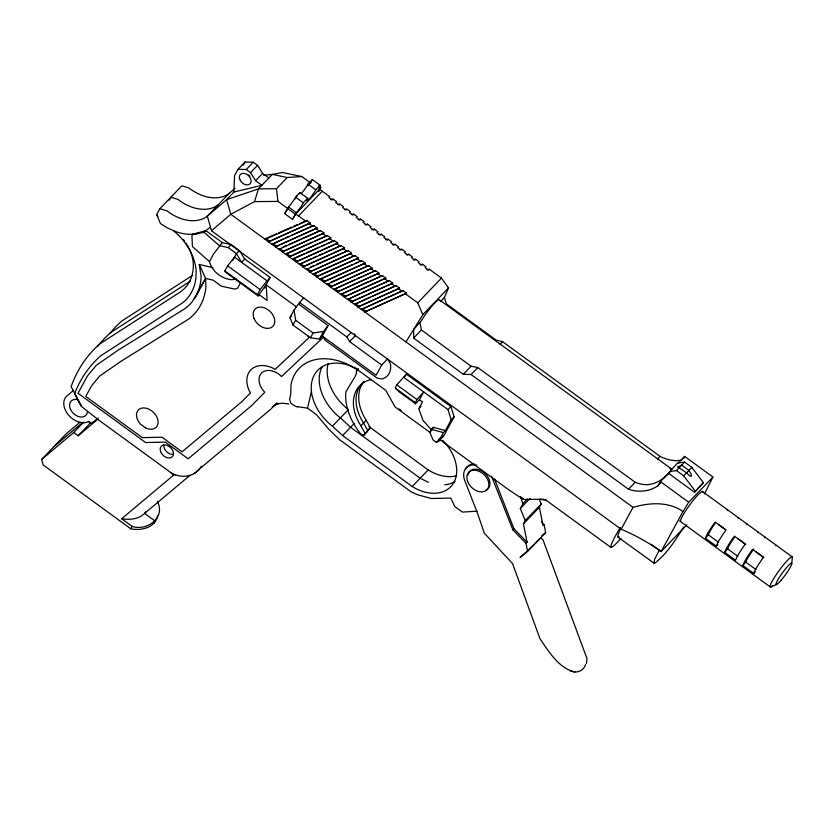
<?xml version="1.0" encoding="UTF-8"?>
<svg xmlns="http://www.w3.org/2000/svg" width="834" height="834" viewBox="0 0 834 834"><rect width="100%" height="100%" fill="white"/><g stroke="black" fill="none" stroke-linecap="round" stroke-linejoin="round"><path stroke-width="1.25" d="M358.266 369.045L356.493 370.89L356.295 373.861L354.721 377.208L345.881 391.803A56.785 40.136 43.8 0 0 361.143 434.399L364.01 435.046L370.327 427.654L366.209 420.263A41.7 29.482 43.8 0 1 363.374 382.201M791.727 563.888L792.3 557.81A18.598 2.481 -53.9 0 0 777.882 572.291A18.598 2.481 -53.9 0 0 772.659 585.718M157.636 515.464C155.812 527.599 141.155 531.029 130.823 528.808L43.055 464.861L41.7 459.388L66.574 433.461L80.147 422.077M476.985 511.2L462.422 512.097L454.77 506.519L450.777 498.075L431.376 498.513L417.625 494.771L411.266 491.914L339.448 439.591L328.387 428.832L316.388 414.581L307.558 408.139L311.436 391.448M686.809 524.847L661.122 551.608A138.538 96.233 28.6 0 0 621.132 529.246L211.471 230.757L230.768 214.275L254.547 201.609L258.436 188.88L272.343 174.389L282.476 172.502L301.793 176.558L310.665 183.021M586.417 663.478L587.011 658.651L543.028 539.89L540.974 538.128M705.439 538.264L705.908 536.877A18.598 2.481 -53.9 0 1 714.457 523.074L715.165 522.136L726.06 530.07L725.34 531.008A18.598 2.481 -53.9 0 0 716.802 544.811L716.333 546.207L705.439 538.264L708.525 534.636A13.156 1.762 -53.9 0 1 715.019 523.543M724.736 552.327L725.205 550.94A18.598 2.481 -53.9 0 1 733.753 537.138L734.462 536.189L745.346 544.122L744.637 545.071A18.598 2.481 -53.9 0 0 736.088 558.874L735.63 560.26L724.736 552.327L727.821 548.699A13.156 1.762 -53.9 0 1 734.306 537.596M742.885 565.546L743.355 564.159A18.598 2.481 -53.9 0 1 751.903 550.357L752.612 549.418L763.496 557.352L762.787 558.29A18.598 2.481 -53.9 0 0 754.238 572.093L753.769 573.479L742.885 565.546L745.971 561.918A13.156 1.762 -53.9 0 1 753.832 548.991M671.255 469.782L669.869 468.072M318.505 191.528L319.485 189.245L329.691 196.626L328.877 197.481L332.328 199.993L333.141 199.138L336.571 201.64L335.748 202.485L339.198 205.008L340.022 204.153L343.441 206.644L342.628 207.499L346.079 210.012L346.902 209.167L350.322 211.659L349.509 212.514L352.959 215.026L353.772 214.171L357.202 216.673L356.379 217.518L359.84 220.04L360.653 219.186L364.072 221.677L363.259 222.532L366.71 225.044L367.533 224.2L370.953 226.692L370.14 227.546L373.59 230.059L374.403 229.204L377.833 231.706L377.01 232.55L380.471 235.073L381.284 234.218L384.703 236.71L383.89 237.565L387.341 240.077L388.164 239.222L391.584 241.724L390.771 242.579L394.221 245.092L395.035 244.237L398.464 246.728L397.641 247.583L401.102 250.096L401.915 249.251L405.334 251.743L404.521 252.598L407.972 255.11L408.796 254.255L412.215 256.757L411.402 257.602L414.852 260.125L415.666 259.27L419.095 261.761L418.272 262.616L421.733 265.129L422.546 264.284L425.976 266.776L425.152 267.631L428.603 270.143L429.427 269.288L441.488 278.076L448.483 287.938L444.386 297.477L440.383 301.647M683.838 458.231L684.62 456.406L712.924 477.027L704.303 494.114M620.35 529.329L618.025 534.698L617.952 537.127L654.44 563.419C666.783 553.974 675.436 540.317 683.557 527.203M294.975 199.034L295.716 197.773M309.977 183.24L310.217 182.531L307.642 185.669M197.439 233.708A48.393 34.204 43.8 0 1 193.384 234.239L189.141 234.302A48.393 34.204 43.8 0 1 175.745 231.623L166.79 227.588L160.409 223.481L156.677 214.599L159.888 208.698L181.854 185.805L188.953 187.973A38.583 27.272 43.8 0 0 228.579 193.853L235.063 188.317M169.26 200.202L170.876 197.251L177.965 199.42A38.583 27.272 43.8 0 0 217.601 205.3L218.289 204.705M264.357 288.095L270.133 277.482L244.748 258.988L239.389 250.554L231.164 244.56L222.271 242.611L205.821 230.622L192.779 234.25L191.935 235.803L192.466 246.603L209.47 261.584C212.097 271.592 221.834 279.088 232.165 279.755L235.824 278.42M237.971 169.333L234.531 175.661L233.937 192.008L261.886 185.294L255.579 180.697L250.554 172.648L246.27 169.531L237.971 169.333L244.987 162.025L253.286 162.223L257.56 165.34L262.595 173.389L268.892 177.986M243.257 165.195L244.987 162.025M209.47 261.584L213.744 253.744L222.271 242.611M195.99 296.091L205.602 278.431L199.263 264.493L212.983 267.631M296.591 306.975L266.15 284.79L258.175 295.955L225.66 272.259L224.878 270.935L227.63 265.89L234.531 257.153L267.047 280.849L270.133 277.482M232.676 260.552L236.47 253.599L239.389 250.554M240.453 282.934L237.627 288.126L234.875 289.127L221.406 286.177L213.139 280.151L205.602 278.431L192.466 301.428A73.194 51.739 43.8 0 1 182.98 309.862L118.136 350.186L96.296 365.302L87.445 375.946L78 393.262L145.616 442.531L165.268 442.103L188.192 458.804L252.024 405.251L264.785 392.22A16.221 11.467 43.8 0 1 261.751 372.84A16.221 11.467 43.8 0 1 281.517 376.52L323.342 337.28L325.375 340.355L377.114 378.052L382.055 379.001A22.216 15.7 43.8 0 0 390.416 363.666L387.539 358.933L381.701 365.021L376.113 375.258L322.32 336.06L319.401 339.104L310.488 337.78L293.005 325.041L289.93 317.639C293.568 310.457 298.051 303.659 303.743 297.988M310.238 223.012L268.579 241.818L310.238 223.012L306.787 220.499L305.963 221.354L295.736 213.994L292.453 219.3L284.686 213.64L288.554 206.999A8.934 1.188 -53.9 0 0 295.549 197.158L299.906 192.612L307.673 198.273A8.298 1.105 -53.9 0 0 308.882 199.284A8.298 1.105 -53.9 0 0 315.805 189.798L320.173 185.252L312.406 179.602L308.038 184.137A8.298 1.105 -53.9 0 1 301.116 193.624M292.453 219.3L296.32 212.66A8.934 1.188 -53.9 0 0 303.315 202.818L307.673 198.273M258.175 295.955L257.393 294.621L260.135 289.575L267.047 280.849M130.823 528.808L132.147 526.39C147.138 531.435 165.903 517.445 157.376 501.453M318.588 191.612L320.715 187.243A8.934 1.188 -53.9 0 1 320.173 185.252M153.748 523.491L155.072 521.073L144.584 513.431C138.621 519.321 129.531 520.02 121.66 518.748L174.4 474.483M293.005 325.041L295.622 320.256L294.1 309.987M310.488 337.78L313.104 332.995L323.571 331.463L328.054 325.562L298.582 304.087M319.401 339.104L323.571 331.463M322.32 336.06L328.054 325.562M364.01 435.046L370.327 427.654M366.658 432.283L367.679 430.427L363.551 423.036A41.7 29.482 43.8 0 1 364.343 381.232M454.123 416.823L451.194 419.867L445.356 430.584L433.451 427.342L431.512 429.364L429.885 432.346L433.013 439.914L436.443 442.416L438.83 441.019L443.688 435.953L454.123 416.823L450.902 406.565L406.387 374.143L396.786 384.818L395.41 387.33L395.66 388.363L398.913 391.626L415.561 403.76L419.45 399.705L423.693 391.917L417.01 399.559L415.311 402.676L415.561 403.76M405.282 376.176L406.387 374.143M429.885 432.346L433.451 427.342M438.83 441.019L443.407 432.617L445.356 430.584M539.577 538.681A19.297 1.22 -42.5 0 1 520.062 557.477L527.599 551.389L526.004 543.33L527.067 542.225L523.439 523.898L525.243 520.583L520.312 508.521L522.97 503.642L527.401 499.034M523.439 523.898L539.379 507.281L541.183 503.976L539.389 499.587M620.371 527.442C614.397 537.013 602.127 559.708 620.965 538.326M621.132 529.246L633.048 507.385C649.29 502.548 668.472 501.307 682.973 511.534L661.122 551.608L650.989 544.227M668.451 473.253L677.51 463.078L684.568 462.099L691.834 467.384L703.364 482.594L694.566 492.279L668.451 473.253L660.413 481.625L657.776 485.899A39.605 34.215 49.4 0 1 646.35 490.621L641.315 491.195A37.645 32.516 49.4 0 1 628.482 489.235L471.074 374.539L463.318 374.278L413.643 338.083L413.601 329.566L421.16 320.913A18.598 2.481 -53.9 0 1 433.461 304.368A18.598 2.481 -53.9 0 1 439.393 300.678M659.214 550.221L654.554 559.437L653.95 563.346M694.566 492.279L703.364 482.594M284.686 213.64L287.188 209.584M405.949 341.909L422.807 314.699L448.483 287.938M682.973 511.534L688.728 502.256L712.924 477.027M145.94 511.649L144.584 513.431L190.121 475.224M669.952 472.023C663.749 479.133 654.836 485.148 645.016 484.658A37.916 30.003 46.1 0 1 637.562 483.199L635.185 482.25L477.778 367.554L471.074 366.189L421.41 329.993L420.013 322.883M296.81 196.334L297.415 195.698M244.748 258.988L241.651 262.345L236.47 253.599L228.245 247.604L219.352 245.655L204.121 232.394L192.779 234.25M413.643 338.083L421.41 329.993M246.27 169.531L253.286 162.223M229.277 193.259L207.312 216.142L211.471 230.757M250.554 172.648L257.56 165.34M234.093 191.872L226.619 199.66L206.613 216.736A38.583 27.272 43.8 0 1 166.988 210.856L159.888 208.698M204.121 232.394L205.821 230.622M255.579 180.697L262.595 173.389M633.048 507.385L230.768 214.275L226.619 199.66L258.436 188.88L276.461 188.713L287.209 177.517L301.793 176.558M228.245 247.604L231.164 244.56M41.7 459.388L73.694 432.533L83.473 422.348M73.694 432.533L78.115 435.755L90.552 422.786L88.779 421.504M73.6 390.281L66.928 395.942A16.899 11.947 43.8 0 0 67.94 414.321A16.899 11.947 43.8 0 0 87.309 422.119L88.331 421.524L91.354 423.735L93.127 421.889M295.684 214.088L319.485 189.245M298.551 215.943L322.278 191.226M283.32 238.847L272.009 244.32L313.657 225.514L317.118 228.026L275.46 246.833L317.118 228.026M323.988 233.04L282.33 251.847L323.988 233.04L320.537 230.518L289.033 244.372M330.869 238.044L289.21 256.851L330.869 238.044L327.418 235.532L314.585 241.172M283.153 250.992L279.703 248.48L278.879 249.324L320.537 230.518M337.749 243.059L296.091 261.866L337.749 243.059L334.288 240.546L327.293 243.622M310.832 258.894L299.51 264.357L341.169 245.55L344.619 248.073L302.961 266.88L344.619 248.073M285.76 254.339L327.418 235.532M292.64 259.353L334.288 240.546M351.5 253.077L309.841 271.884L351.5 253.077L348.049 250.565L316.545 264.42M317.535 276.044L316.722 276.898L358.38 258.092L354.919 255.579L314.084 273.531L317.535 276.044L358.38 258.092M310.655 271.029L307.204 268.517L306.391 269.372L348.049 250.565M365.25 263.106L323.592 281.913L365.25 263.106L361.8 260.583L320.141 279.39M289.93 317.639L291.681 315.805M313.271 274.386L354.919 255.579M372.131 268.11L330.472 286.917L372.131 268.11L368.68 265.598L350.363 273.646M355.065 279.609L333.902 289.419L375.55 270.612L379.011 273.125L337.353 291.931L379.011 273.125M363.071 284.123L340.772 294.423L382.431 275.616L385.881 278.129L344.223 296.935L385.881 278.129M331.296 286.062L327.835 283.55L327.022 284.404L368.68 265.598M369.952 289.137L347.653 299.437L389.311 280.631L392.762 283.143L351.104 301.95L392.762 283.143M370.046 297.133L354.533 304.441L396.181 285.635L399.642 288.157L357.984 306.964L399.642 288.157M201.213 466.269C195.323 477.267 181.249 478.716 171.324 472.961L98.151 419.648L81.513 406.481L74.664 393.669L75.154 392.355A185.565 131.157 43.8 0 1 98.047 358.266L100.872 355.701L182.5 302.898A66.386 46.923 43.8 0 0 195.865 278.379L196.157 271.613A49.112 34.715 43.8 0 0 177.725 234.49L173.66 230.789M382.577 299.656L361.403 309.456L403.062 290.649L406.512 293.161L364.854 311.968L406.512 293.161M277.055 402.812L270.581 409.358L193.822 473.764M381.701 365.021L349.602 341.638L346.871 336.957L351.135 332.516M349.602 341.638L355.451 335.549L354.356 333.673M422.807 314.699L417.761 302.805L441.488 278.076M442.677 440.362A39.344 27.814 43.8 0 1 453.039 483.876A39.344 27.814 43.8 0 1 412.194 486.535L342.638 435.557L332.432 426.205L348.383 409.588A43.066 30.441 43.8 0 1 328.116 363.739M342.638 435.557L354.158 423.557M365.021 433.19L360.893 425.799L366.209 420.263M419.512 407.93L420.972 406.408M463.318 374.278L471.074 366.189M471.074 374.539L477.778 367.554M500.087 344.306L502.6 341.69L660.007 456.375A37.645 18.859 40.6 0 0 671.089 460.159L675.123 460.639A39.605 19.839 40.6 0 0 682.014 459.743M451.194 419.867L447.983 409.609L450.902 406.565M436.443 442.416L441.311 437.35L443.688 435.953M412.194 486.535L428.134 469.917A39.344 27.814 43.8 0 0 456.386 475.891M520.312 508.521L530.059 498.367M526.004 543.33L512.941 529.944L514.005 528.839L494.562 479.185M525.243 520.583L541.183 503.976M541.464 521.823L544.07 524.503L543.007 525.608L539.379 507.281M527.599 551.389L545.665 532.561L544.07 524.503M628.482 489.235L635.185 482.25M657.494 458.992L660.007 456.375M678.376 462.922L684.62 456.406M657.776 485.899L660.434 483.126M669.379 471.554L676.437 470.574L684.568 462.099M695.233 491.07L683.703 475.86L691.834 467.384M716.333 546.207L717.897 544.571M753.769 573.479L755.343 571.853M430.553 432.825L395.055 406.961L385.808 390.364L358.12 370.192L346.204 363.624A57.817 40.866 43.8 0 0 290.983 384.995L290.743 394.253L289.586 399.465L290.983 403.447L295.559 406.356L307.558 408.139M273.521 406.148L272.364 407.148L275.668 404.292L274.522 405.293L278.525 403.458L277.18 403.927L282.403 403.166L288.689 403.958M210.47 227.234L204.778 231.237M356.493 370.89L358.474 369.222M54.137 446.43L83.223 422.014M91.354 423.735L98.245 417.949M78.115 435.755L97.734 419.283M171.324 472.961L172.805 474.463L173.399 473.962M541.902 535.595L545.665 532.561M192.748 275.22L121.847 320.986A194.51 137.485 43.8 0 0 109.942 333.319M190.496 281.037L110.859 332.422A194.51 137.485 43.8 0 0 97.63 346.454M276.45 233.833L265.942 238.451L269.392 240.974M278.775 232.811L291.619 227.171M293.954 226.139L297.446 224.607M299.781 223.575L306.787 220.499M265.129 239.306L305.963 221.354M285.655 237.826L289.158 236.283M291.493 235.261L313.657 225.514M283.195 246.937L286.698 245.394M312.25 242.204L286.573 253.484L290.023 256.007M303.951 253.88L293.453 258.498L296.904 261.011M306.286 252.858L319.12 247.208M321.455 246.186L324.958 244.643M313.167 257.862L316.67 256.33M318.995 255.298L322.497 253.765M324.833 252.733L341.169 245.55M310.707 266.984L314.209 265.441M352.469 264.691L320.965 278.535L324.416 281.058M354.804 263.659L358.297 262.126M331.234 282.059L349.321 274.105M357.233 278.66L362.425 276.377M363.52 275.898L370.087 273.01M372.277 272.051L375.55 270.612M364.114 283.675L369.306 281.392M370.4 280.912L382.431 275.616M370.994 288.679L389.311 280.631M372.308 296.133L376.832 294.152M377.865 293.693L396.181 285.635M384.745 298.708L389.937 296.424M391.031 295.945L403.062 290.649M771.106 586.834L776.735 584.415M619.172 536.898L617.952 537.127M330.681 199.66L333.141 199.138M337.562 204.664L340.022 204.153M344.442 209.678L346.902 209.167M351.312 214.682L353.772 214.171M358.193 219.696L360.653 219.186M365.073 224.711L367.533 224.2M371.943 229.715L374.403 229.204M378.824 234.729L381.284 234.218M385.704 239.744L388.164 239.222M392.574 244.748L395.035 244.237M399.455 249.762L401.915 249.251M406.335 254.777L408.796 254.255M413.205 259.781L415.666 259.27M420.086 264.795L422.546 264.284M426.966 269.809L429.427 269.288M727.467 510.575A18.598 2.481 -53.9 0 0 727.342 509.647L746.639 523.7A18.598 2.481 -53.9 0 1 746.753 524.628M746.639 523.7L764.778 536.929A18.598 2.481 -53.9 0 1 764.903 537.857M764.778 536.929L792.175 556.893M263.586 175.276L272.343 174.389L287.209 177.517M254.547 201.609L277.972 201.401L287.824 208.573M438.903 438.903L508.855 489.871L521.73 498.409L523.773 499.462L543.976 499.264M172.805 474.463L175.588 474.807M585.541 664.573A19.37 13.678 49.4 0 1 574.887 671.975C558.832 668.399 548.751 651.49 540.015 638.802L512.535 563.565L484.335 533.207L477.142 512.232L464.84 480.822A17.524 12.395 43.8 0 1 476.86 465.195M539.942 499.201L546.364 500.379L545.707 499.931L610.728 547.302M570.32 671.089L574.887 671.975M502.6 341.69L496.115 340.084L446.451 303.899L444.386 297.477M431.512 429.364L443.407 432.617M297.613 406.909L296.831 406.7M428.395 482.323L420.169 478.226L350.614 427.248L340.408 417.897A43.066 30.441 43.8 0 1 322.258 366.71M259.197 294.777L267.151 300.417L266.15 284.79M318.776 185.826L320.84 187.483M308.038 184.137L315.805 189.798M676.437 470.574L683.703 475.86M438.392 299.114L671.651 469.073M702.124 491.278L727.342 509.647M295.549 197.158L303.315 202.818M288.554 206.999L296.32 212.66M309.414 223.866L312.844 226.358M316.294 228.881L319.724 231.372M323.175 233.885L326.594 236.387M330.045 238.899L333.475 241.391M336.926 243.914L340.355 246.405M343.806 248.918L347.225 251.42M350.676 253.932L354.106 256.424M357.557 258.947L360.986 261.438M364.437 263.951L367.857 266.453M371.307 268.965L374.737 271.457M378.188 273.979L381.618 276.471M385.068 278.983L388.488 281.485M391.938 283.998L395.368 286.489M398.819 289.012L402.249 291.504M405.699 294.016L417.761 302.805M287.501 208.469L295.267 214.13M660.413 481.625L688.728 502.256M718.574 524.586L725.507 529.632M737.871 538.639L745.784 544.414M756.021 551.868L763.934 557.633M708.577 535.011L718.47 542.215M727.863 549.064L737.767 556.278M746.013 562.283L755.917 569.497M679.689 520.958L770.23 586.928M272.822 243.465L276.273 245.978M300.334 263.513L303.784 266.025M334.715 288.564L338.166 291.076M341.596 293.568L345.047 296.091M348.466 298.582L351.927 301.095M355.347 303.597L358.797 306.109M362.227 308.601L365.678 311.124M403.468 377.187L447.983 409.609M299.479 302.429L346.871 336.957M419.45 399.705L422.473 401.915L418.783 408.691L422.974 420.378L431.824 430.323M396.786 384.818L417.01 399.559M227.63 265.89L260.135 289.575M395.66 388.363L415.311 402.676M295.622 320.256L313.104 332.995M224.878 270.935L257.393 294.621M520.093 496.48L523.241 498.774M399.194 408.983L401.144 410.401M121.66 518.748L132.147 526.39M368.962 426.549L428.134 469.917M514.005 528.839L527.067 542.225M156.677 214.599L158.033 216.444M307.902 335.789L309.06 337.541L275.095 369.41L272.134 367.763A26.156 18.494 43.8 0 0 248.761 389.687L250.481 392.877L241.433 402.019L182.052 451.84L161.973 437.214L142.322 437.642L85.777 396.442L91.594 385.777L99.694 376.03L120.878 361.383L188.63 319.078A83.056 58.703 43.8 0 0 205.915 287.376L205.602 278.431M491.518 476.183L512.941 529.944M81.513 406.481L71.14 386.663A194.51 137.485 43.8 0 1 99.882 343.869L179.518 292.484A57.442 40.605 43.8 0 0 193.311 267.182A40.157 28.377 43.8 0 0 186.045 243.257M520.479 496.772L522.97 503.642M199.263 264.493L201.13 276.575A73.194 51.739 43.8 0 1 194.332 298.843M276.461 188.713L277.972 201.401M332.432 426.205A43.066 30.441 43.8 0 1 312.687 378.667A43.066 30.441 43.8 0 1 352.803 366.752M353.845 367.221A43.066 30.441 43.8 0 1 358.026 369.347M360.893 425.799A41.7 29.482 43.8 0 1 371.411 379.501M87.372 412.35A10.289 7.277 43.8 0 1 77.989 416.395A10.289 7.277 43.8 0 1 69.535 405.532A10.289 7.277 43.8 0 1 77.447 399.601M454.937 481.479A39.344 27.814 43.8 0 1 444.72 484.825M183.199 239.306A40.157 28.377 43.8 0 1 184.668 241.255M465.841 468.823A17.524 12.395 43.8 0 1 474.077 463.798M80.908 404.646A10.289 7.277 43.8 0 1 78.135 400.278M468.041 474.9A12.625 8.924 43.8 0 1 484.564 473.014A12.625 8.924 43.8 0 1 485.513 490.319M172.815 454.374A7.631 5.39 43.8 0 1 163.766 444.762M299.312 193.832A8.298 1.105 -53.9 0 1 299.906 192.612M311.249 182.365A8.934 1.188 -53.9 0 1 311.426 181.583M311.989 180.352A8.934 1.188 -53.9 0 1 312.406 179.602M680.607 521.625A18.598 2.481 -53.9 0 1 691.115 503.069A18.598 2.481 -53.9 0 1 702.666 492.508M249.919 176.068A6.745 4.775 43.8 0 1 248.595 174.9M757.522 531.644A18.598 2.481 -53.9 0 1 757.647 532.561M738.226 517.58A18.598 2.481 -53.9 0 1 738.351 518.508M775.672 544.863A18.598 2.481 -53.9 0 1 775.797 545.79M677.865 466.977L686.601 472.847L689.457 475.807L691.334 476.329L691.115 474.087L688.936 470.407L681.67 465.122L677.865 466.977M145.752 428.019L140.612 424.277A12.406 8.767 43.8 0 1 141.613 408.16A12.406 8.767 43.8 0 1 157.887 420.023A12.406 8.767 43.8 0 1 145.752 428.019M467.645 481.489A12.625 8.924 43.8 0 0 486.514 490.236A12.625 8.924 43.8 0 0 479.446 471.46A12.625 8.924 43.8 0 0 467.645 481.489M160.66 451.736A7.631 5.39 43.8 0 0 172.065 457.022A7.631 5.39 43.8 0 0 167.801 445.669A7.631 5.39 43.8 0 0 160.66 451.736M253.922 318.161A12.406 8.767 43.8 0 0 272.447 326.751A12.406 8.767 43.8 0 0 265.514 308.299A12.406 8.767 43.8 0 0 253.922 318.161M239.765 179.341A6.745 4.775 43.8 0 0 249.856 184.022A6.745 4.775 43.8 0 0 246.072 173.972A6.745 4.775 43.8 0 0 239.765 179.341M781.177 580.151A13.156 1.762 -53.9 0 0 791.643 563.242A13.156 1.762 -53.9 0 0 778.831 578.191A13.156 1.762 -53.9 0 0 781.177 580.151"/></g></svg>
